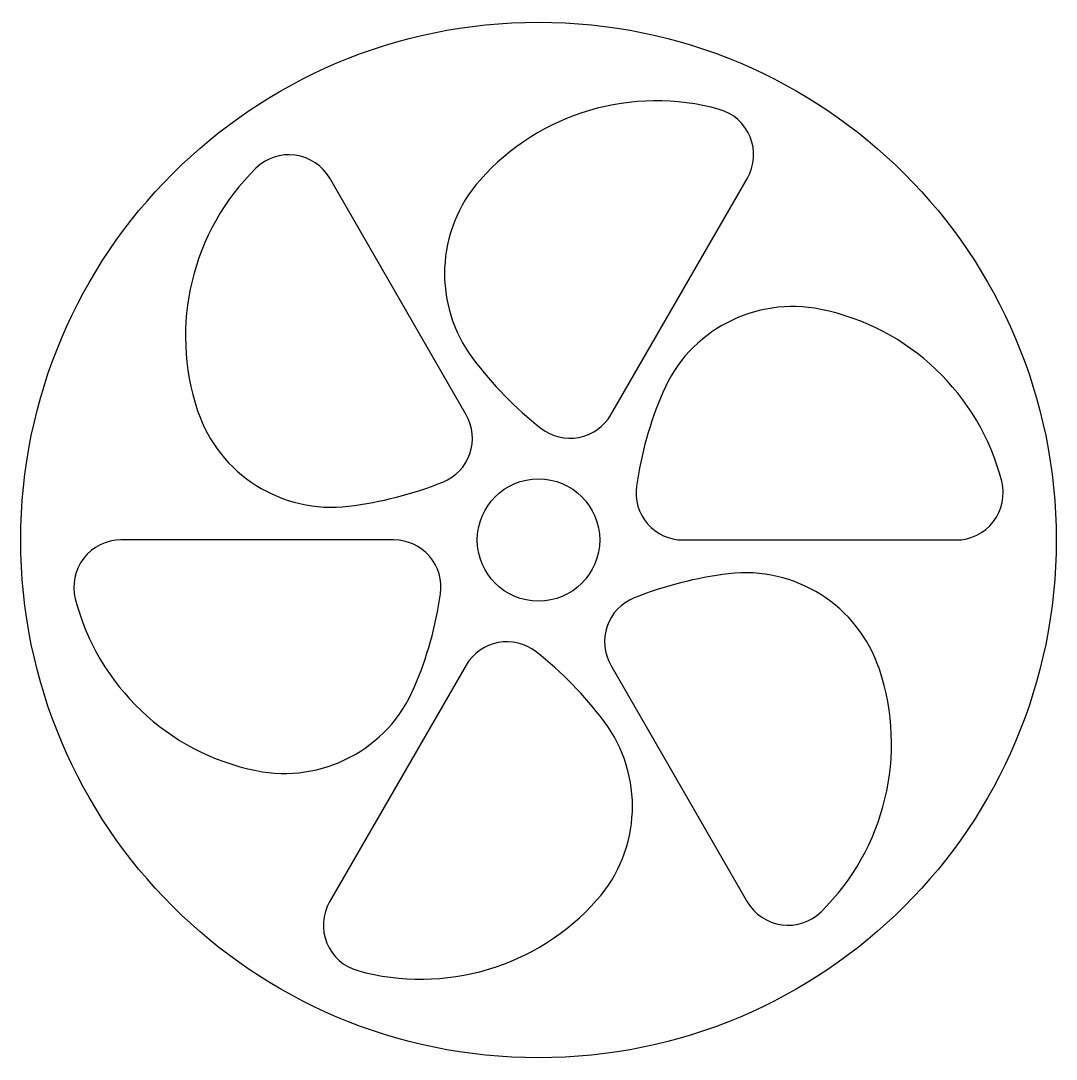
# Model space of a CAD drawing. Header units: inches. Extents: x -11 to 11, y -11 to 11.
import ezdxf

# ---------------------------------------------------------------- set-up
doc = ezdxf.new("R2010")
doc.units = ezdxf.units.IN
doc.header["$MEASUREMENT"] = 0

# ---------------------------------------------------------------- blocks, each defined once
blk = doc.blocks.new('*U5')
blk.add_lwpolyline([(3.869, -1.23, 0.286677), (0.028, 2.419, 0.356394), (-3.332, 0.656, 0.064933), (-3.89, -1.337, 0.45685), (-2.901, -2.48), (2.901, -2.48, 0.490314)], format="xyb", close=True)
blk = doc.blocks.new('*U6')
at = {"color": 0, "linetype": 'ByBlock', "lineweight": -2, "transparency": 16777216}
for p, rotation in [((0.839, 6.412), 59.99999999999997), ((-5.134, 3.932), 120), ((5.134, -3.932), 299.9999999999999), ((-5.972, -2.48), 180), ((-0.839, -6.412), 239.9999999999999)]:
    blk.add_blockref('*U5', p, dxfattribs=dict(at, rotation=rotation))
blk.add_blockref('*U5', (5.972, 2.48), dxfattribs=at)

msp = doc.modelspace()

# ---------------------------------------------------------------- linework, layer by layer
for radius in [11, 1.3]:
    msp.add_circle((0, 0), radius)

# ---------------------------------------------------------------- block references
msp.add_blockref('*U6', (0, 0))

doc.saveas('drawing.dxf')
